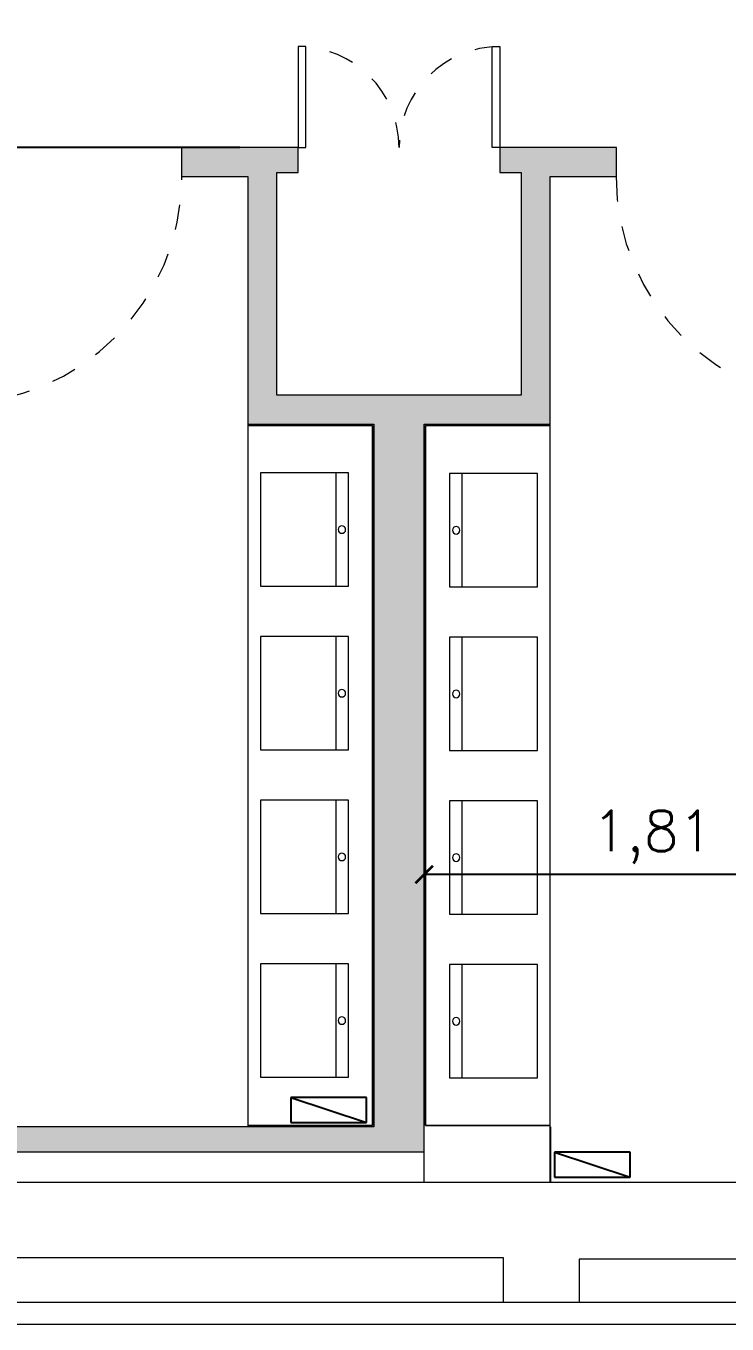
# Model space of a CAD drawing. Header units: millimetres. Extents: x 182 to 305, y 81 to 164.
# Drawn here: x 232.79 to 235.57, y 109.79 to 114.94 of the extents above; entities that cross this region are included whole.
import ezdxf

# ---------------------------------------------------------------- set-up
doc = ezdxf.new("R2010")
doc.units = ezdxf.units.MM
doc.linetypes.add('Dash 1_16_', pattern=[0.003174, 0.001587, -0.001587])
doc.linetypes.add('Hidden 3mm', pattern=[0.0046, 0.003, -0.0016])
for name, color, linetype, lineweight in [('A-DOORSYM', 7, 'Continuous', 9), ('A-FLORCAM', 7, 'Continuous', 9), ('A-FLOROTM', 7, 'Continuous', 9), ('A-WALL', 7, 'Continuous', 9), ('DIMENSION', 1, 'Continuous', 25)]:
    doc.layers.add(name, color=color, linetype=linetype, lineweight=lineweight)
doc.layers.add('estructura', color=7, linetype='Continuous')
doc.layers.add('Plano Generales interior', color=7, linetype='Continuous')
doc.styles.add('ARIALNARROW', font='ARIALN.TTF')
doc.styles.get("Standard").update_dxf_attribs({"font": 'txt.shx'})
doc.dimstyles.new('C', dxfattribs={"dimscale": 1.5, "dimtxt": 0.15, "dimasz": 0.08, "dimexe": 0.01, "dimexo": 0, "dimgap": 0.025, "dimtad": 1, "dimzin": 0, "dimdsep": 46, "dimtxsty": 'ARIALNARROW', "dimblk": 'OBLIQUE', "dimcen": 0, "dimclrd": 256, "dimclre": 256, "dimclrt": 256, "dimadec": 0, "dimazin": 0, "dimtfac": 1.666667, "dimtofl": 0, "dimtmove": 0, "dimatfit": 0, "dimldrblk": 'OBLIQUE', "dimfxl": 0.1, "dimtolj": 1, "dimtzin": 0, "dimarcsym": 0})

# ---------------------------------------------------------------- blocks, each defined once
blk = doc.blocks.new('_ARCHTICK')
at = {"color": 0, "linetype": 'ByBlock', "const_width": 0.15}
blk.add_lwpolyline([(-0.5, -0.5), (0.5, 0.5)], dxfattribs=at)
blk = doc.blocks.new('_Oblique')
at = {"layer": 'estructura', "color": 0, "lineweight": -2}
blk.add_line((-0.5, -0.5), (0.5, 0.5), dxfattribs=at)
blk = doc.blocks.new('*D82')
at = {"layer": 'Defpoints', "color": 0}
for p in [(229.518756, 116.194648), (229.518756, 114.459648), (233.639202, 114.459648)]:
    blk.add_point(p, dxfattribs=at)
at = {"layer": 'DIMENSION', "lineweight": -2}
for p, q in [((229.518756, 116.194648), (229.508756, 116.194648)), ((229.518756, 116.194648), (229.518756, 114.459648)), ((233.639202, 114.459648), (229.508756, 114.459648))]:
    blk.add_line(p, q, dxfattribs=at)
at = {"layer": 'DIMENSION', "lineweight": -2, "xscale": 0.08, "yscale": 0.08, "zscale": 0.08}
for p, rotation in [((229.518756, 116.194648), 90), ((229.518756, 114.459648), 270)]:
    blk.add_blockref('_Oblique', p, dxfattribs=dict(at, rotation=rotation))
at = {"layer": 'DIMENSION', "insert": (229.418455, 115.327148), "char_height": 0.15, "attachment_point": 5, "rotation": 90, "style": 'ARIALNARROW'}
blk.add_mtext('\\A1;1.74', dxfattribs=at)

msp = doc.modelspace()

# ---------------------------------------------------------------- hatches: boundary and pattern name
for points in [[(234.371104, 113.362149), (234.871104, 113.362149), (234.871104, 114.344648), (235.134906, 114.344648), (235.134906, 114.459648), (234.671104, 114.459648), (234.671104, 114.359648), (234.756104, 114.359648), (234.756104, 113.477149), (233.786104, 113.477149), (233.786104, 114.359648), (233.871104, 114.359648), (233.871104, 114.459648), (233.407301, 114.459648), (233.407301, 114.344648), (233.671104, 114.344648), (233.671104, 113.362149), (234.171104, 113.362149), (234.171104, 112.039568), (234.371104, 112.039568)], [(234.371104, 112.039568), (234.171104, 112.039568), (234.171104, 110.574648), (232.357301, 110.574648), (232.357301, 111.600048), (232.227301, 111.600048), (232.227301, 111.574648), (232.227301, 110.574648), (230.949382, 110.574648), (230.949382, 110.474648), (234.371104, 110.474648)]]:
    msp.add_hatch(color=252).paths.add_polyline_path(points)

# ---------------------------------------------------------------- linework, layer by layer
at = {"color": 252}
for p, q in [((234.371104, 111.665803), (234.371104, 111.525309)), ((236.184906, 111.575309), (234.371104, 111.575309)), ((234.871104, 110.574648), (234.871104, 110.354648))]:
    msp.add_line(p, q, dxfattribs=at)
at = {"layer": 'A-DOORSYM', "color": 252}
for p, q in [((233.901104, 114.859648), (233.871104, 114.859648)), ((233.871104, 114.859648), (233.871104, 114.459648)), ((233.901104, 114.459648), (233.901104, 114.859648)), ((234.641104, 114.459648), (234.641104, 114.859648)), ((234.641104, 114.859648), (234.671104, 114.859648)), ((234.671104, 114.859648), (234.671104, 114.459648)), ((233.871104, 114.459648), (233.901104, 114.459648)), ((234.671104, 114.459648), (234.641104, 114.459648))]:
    msp.add_line(p, q, dxfattribs=at)
at = {"layer": 'A-DOORSYM', "color": 252, "linetype": 'Hidden 3mm'}
for centre, start, end in [((233.871104, 114.459648), 0, 90), ((234.671104, 114.459648), 90, 180)]:
    msp.add_arc(centre, 0.4, start, end, dxfattribs=at)
at = {"layer": 'A-DOORSYM', "color": 252, "linetype": 'Dash 1_16_'}
for centre, start, end in [((232.507301, 114.344648), 270.190628, 0), ((236.034906, 114.344648), 180, 269.809372)]:
    msp.add_arc(centre, 0.901691, start, end, dxfattribs=at)
at = {"layer": 'A-FLORCAM', "color": 252}
for p, q in [((233.671104, 113.362149), (233.671104, 110.574648)), ((233.671104, 113.362149), (233.671104, 113.357149)), ((234.166104, 113.357149), (233.671104, 113.357149)), ((233.671104, 113.357149), (234.166104, 113.357149)), ((234.166104, 110.579648), (234.166104, 113.357149)), ((234.166104, 113.357149), (234.166104, 110.579648)), ((234.376104, 113.357149), (234.376104, 110.579648)), ((234.871104, 113.357149), (234.376104, 113.357149)), ((234.376104, 110.579648), (234.376104, 113.357149)), ((234.376104, 113.357149), (234.871104, 113.357149)), ((234.871104, 110.574648), (234.871104, 113.362149)), ((234.871104, 113.357149), (234.871104, 113.362149)), ((234.071104, 113.168795), (233.721104, 113.168795)), ((233.721104, 113.168795), (233.721104, 112.718795)), ((234.021104, 112.718795), (234.021104, 113.168795)), ((234.071104, 112.718795), (234.071104, 113.168795)), ((234.821104, 113.165885), (234.471104, 113.165885)), ((234.471104, 113.165885), (234.471104, 112.715885)), ((234.521104, 113.165885), (234.521104, 112.715885)), ((234.821104, 112.715885), (234.821104, 113.165885)), ((233.721104, 112.718795), (234.071104, 112.718795)), ((234.471104, 112.715885), (234.821104, 112.715885)), ((234.071104, 112.519562), (233.721104, 112.519562)), ((233.721104, 112.519562), (233.721104, 112.069562)), ((234.021104, 112.069562), (234.021104, 112.519562)), ((234.071104, 112.069562), (234.071104, 112.519562)), ((234.821104, 112.516678), (234.471104, 112.516678)), ((234.471104, 112.516678), (234.471104, 112.066678)), ((234.521104, 112.516678), (234.521104, 112.066678)), ((234.821104, 112.066678), (234.821104, 112.516678)), ((233.721104, 112.069562), (234.071104, 112.069562)), ((234.471104, 112.066678), (234.821104, 112.066678)), ((234.071104, 111.87033), (233.721104, 111.87033)), ((233.721104, 111.87033), (233.721104, 111.42033)), ((234.021104, 111.42033), (234.021104, 111.87033)), ((234.071104, 111.42033), (234.071104, 111.87033)), ((234.821104, 111.86747), (234.471104, 111.86747)), ((234.471104, 111.86747), (234.471104, 111.41747)), ((234.521104, 111.86747), (234.521104, 111.41747)), ((234.821104, 111.41747), (234.821104, 111.86747)), ((233.721104, 111.42033), (234.071104, 111.42033)), ((234.471104, 111.41747), (234.821104, 111.41747)), ((234.071104, 111.221097), (233.721104, 111.221097)), ((233.721104, 111.221097), (233.721104, 110.771097)), ((234.021104, 110.771097), (234.021104, 111.221097)), ((234.071104, 110.771097), (234.071104, 111.221097)), ((234.821104, 111.218263), (234.471104, 111.218263)), ((234.471104, 111.218263), (234.471104, 110.768263)), ((234.521104, 111.218263), (234.521104, 110.768263)), ((234.821104, 110.768263), (234.821104, 111.218263)), ((233.721104, 110.771097), (234.071104, 110.771097)), ((234.471104, 110.768263), (234.821104, 110.768263)), ((233.671104, 110.579648), (234.166104, 110.579648)), ((234.166104, 110.579648), (233.671104, 110.579648)), ((233.671104, 110.579648), (233.671104, 110.574648)), ((234.376104, 110.579648), (234.871104, 110.579648)), ((234.871104, 110.579648), (234.376104, 110.579648)), ((234.871104, 110.574648), (234.871104, 110.579648))]:
    msp.add_line(p, q, dxfattribs=at)
for centre, start, end in [((234.044229, 112.943795), 90, 270), ((234.044229, 112.943795), 270, 90), ((234.497979, 112.940885), 90, 270), ((234.497979, 112.940885), 270, 90), ((234.044229, 112.294562), 90, 270), ((234.044229, 112.294562), 270, 90), ((234.497979, 112.291678), 90, 270), ((234.497979, 112.291678), 270, 90), ((234.044229, 111.64533), 90, 270), ((234.044229, 111.64533), 270, 90), ((234.497979, 111.64247), 90, 270), ((234.497979, 111.64247), 270, 90), ((234.044229, 110.996097), 90, 270), ((234.044229, 110.996097), 270, 90), ((234.497979, 110.993263), 90, 270), ((234.497979, 110.993263), 270, 90)]:
    msp.add_arc(centre, 0.015, start, end, dxfattribs=at)
at = {"layer": 'A-FLOROTM', "color": 252}
for p, q in [((230.186106, 110.354648), (234.636106, 110.354648)), ((234.636106, 110.354648), (235.036106, 110.354648)), ((235.036106, 110.354648), (236.184906, 110.354648)), ((234.636106, 110.054648), (230.186106, 110.054648)), ((234.686106, 110.054648), (234.636106, 110.054648)), ((234.686106, 109.877148), (234.686106, 110.054648)), ((239.036106, 110.049448), (234.986106, 110.049448)), ((234.986106, 110.049448), (234.986106, 109.877148))]:
    msp.add_line(p, q, dxfattribs=at)
at = {"layer": 'A-WALL', "color": 252, "lineweight": 18}
for p, q in [((233.871104, 114.459648), (233.407301, 114.459648)), ((233.407301, 114.459648), (233.407301, 114.344648)), ((233.871104, 114.359648), (233.871104, 114.459648)), ((234.671104, 114.459648), (234.671104, 114.359648)), ((235.134906, 114.459648), (234.671104, 114.459648)), ((235.134906, 114.344648), (235.134906, 114.459648)), ((233.407301, 114.344648), (233.671104, 114.344648)), ((233.671104, 114.344648), (233.671104, 113.362149)), ((233.786104, 113.477149), (233.786104, 114.359648)), ((233.786104, 114.359648), (233.871104, 114.359648)), ((234.671104, 114.359648), (234.756104, 114.359648)), ((234.756104, 114.359648), (234.756104, 113.477149)), ((234.871104, 113.362149), (234.871104, 114.344648)), ((234.871104, 114.344648), (235.134906, 114.344648)), ((234.756104, 113.477149), (233.786104, 113.477149)), ((233.671104, 113.362149), (234.171104, 113.362149)), ((234.171104, 113.362149), (234.171104, 110.574648)), ((234.371104, 110.354648), (234.371104, 113.362149)), ((234.371104, 113.362149), (234.871104, 113.362149)), ((234.171104, 110.574648), (232.357301, 110.574648)), ((228.428601, 110.474648), (234.371104, 110.474648)), ((242.578601, 109.877148), (228.513601, 109.877148)), ((228.428601, 109.792148), (242.663601, 109.792148))]:
    msp.add_line(p, q, dxfattribs=at)
at = {"layer": 'Plano Generales interior', "color": 252}
for p, q in [((233.842113, 110.691246), (233.842113, 110.591246)), ((234.142113, 110.691246), (233.842113, 110.691246)), ((233.842113, 110.691246), (234.142113, 110.591246)), ((234.142113, 110.591246), (234.142113, 110.691246)), ((233.842113, 110.591246), (234.142113, 110.591246)), ((234.888709, 110.474545), (234.888709, 110.374545)), ((235.188709, 110.474545), (234.888709, 110.474545)), ((234.888709, 110.474545), (235.188709, 110.374545)), ((235.188709, 110.374545), (235.188709, 110.474545)), ((234.888709, 110.374545), (235.188709, 110.374545))]:
    msp.add_line(p, q, dxfattribs=at)

# ---------------------------------------------------------------- block references
at = {"color": 252, "xscale": 0.07, "yscale": 0.07, "zscale": 0.07, "rotation": 180}
msp.add_blockref('_ARCHTICK', (234.371104, 111.575309), dxfattribs=at)

# ---------------------------------------------------------------- texts
at = {"color": 252, "insert": (235.278005, 111.723955), "char_height": 0.16, "attachment_point": 5}
msp.add_mtext('1,81', dxfattribs=at)

# ---------------------------------------------------------------- dimensions: what is measured, and where the dimension line sits
at = {"layer": 'DIMENSION'}
dim = msp.add_linear_dim(base=(229.518756, 114.459648), p1=(229.518756, 116.194648), p2=(233.639202, 114.459648), angle=90, dimstyle='C', override={"dimscale": 1, "dimlfac": 1, "dimtxsty": 'ARIALNARROW', "dimtolj": 1}, dxfattribs=at)
dim.commit()
dim.dimension.update_dxf_attribs({"geometry": '*D82', "text_midpoint": (229.418455, 115.327148)})

doc.saveas('drawing.dxf')
